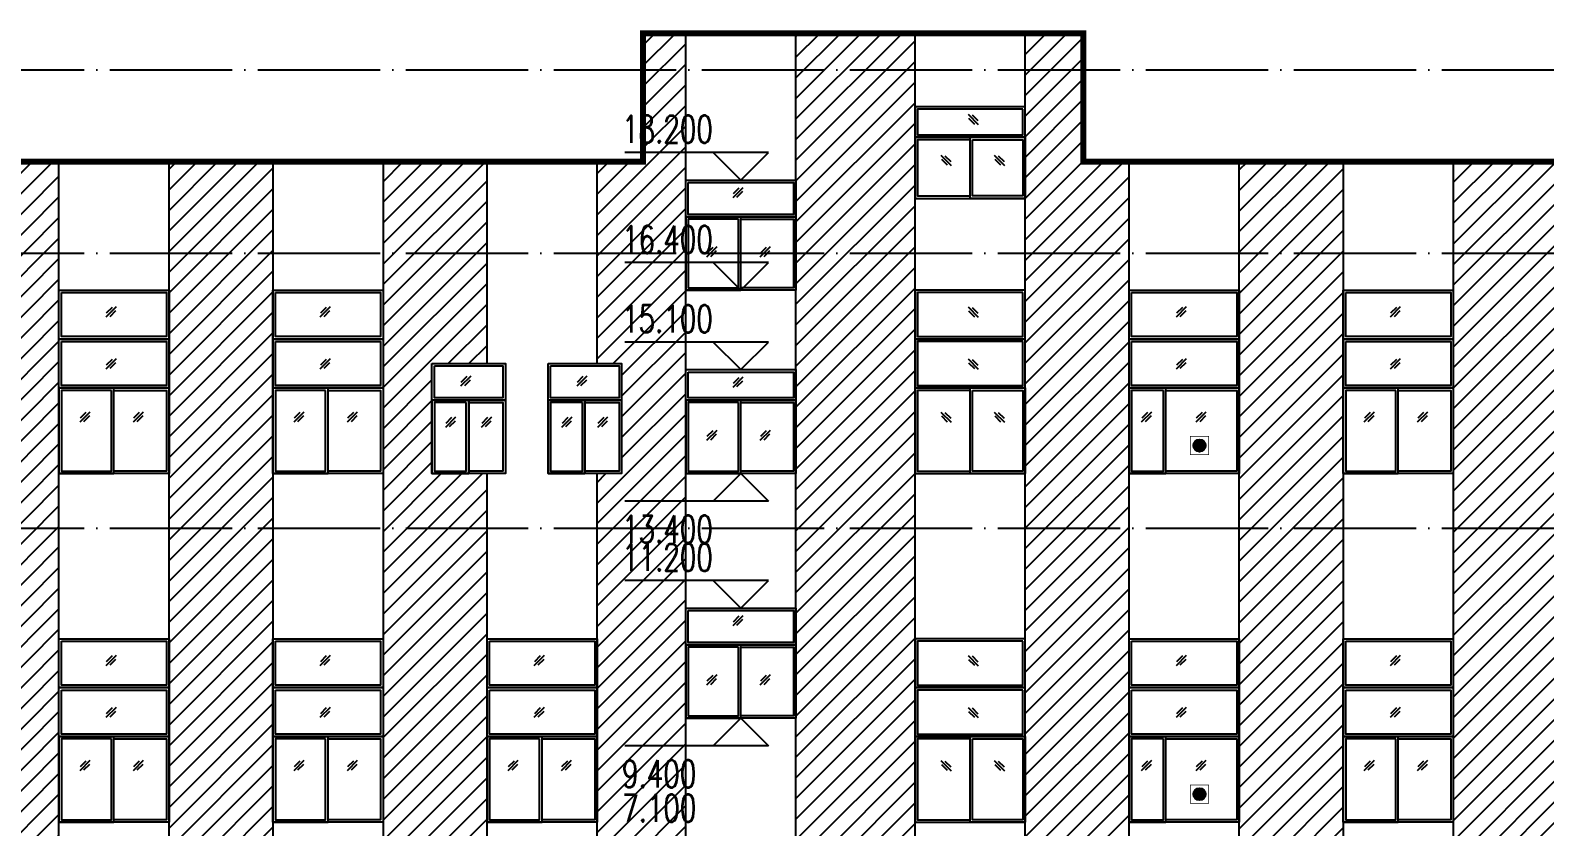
# Model space of a CAD drawing. Extents: x -4747 to 1060961, y -766984 to 396631.
# Drawn here: x 549215 to 573979, y -282647 to -269622 of the extents above; entities that cross this region are included whole.
import ezdxf

# ---------------------------------------------------------------- set-up
doc = ezdxf.new("R2010")
doc.units = 0
doc.header["$LTSCALE"] = 1000
doc.header["$MEASUREMENT"] = 0
doc.linetypes.add('DOTE', pattern=[2.42, 2, -0.2, 0.02, -0.2])
doc.layers.get('0').update_dxf_attribs({"linetype": 'CONTINUOUS'})
for name, color, linetype in [('DIM_ELEV', 3, 'CONTINUOUS'), ('DIM_SYMB', 3, 'CONTINUOUS'), ('DOTE', 1, 'DOTE'), ('PUB_TEXT', 7, 'CONTINUOUS'), ('剖面填充', 147, 'CONTINUOUS'), ('窗户', 140, 'CONTINUOUS'), ('立面图', 41, 'CONTINUOUS'), ('立面轮廓线', 3, 'CONTINUOUS')]:
    doc.layers.add(name, color=color, linetype=linetype)
doc.styles.add('_TCH_DIM', font='SIMPLEX', dxfattribs={"bigfont": 'GBCBIG'})
pattern_1 = [(45, (0, 0), (-168.3798, 168.3798), [])]

msp = doc.modelspace()

# ---------------------------------------------------------------- hatches: boundary and pattern name
h = msp.add_hatch(color=1)
edge = h.paths.add_edge_path()
edge.add_arc((568333.1, -276414), 100, 0, 360)
h = msp.add_hatch(color=1)
edge = h.paths.add_edge_path()
edge.add_arc((568333.1, -282114), 100, 0, 360)
at = {"layer": '剖面填充'}
h = msp.add_hatch(dxfattribs=at)
h.set_pattern_fill('ANSI31', color=256, scale=150, style=0)
h.set_pattern_definition(pattern_1)
h.paths.add_polyline_path([(538733.9, -271771.9), (538233.9, -271771.9), (538233.9, -290421.9), (538733.9, -290421.9)])
h.paths.add_polyline_path([(540683.9, -271771.9), (539933.9, -271771.9), (539933.9, -290421.9), (540683.9, -290421.9)])
h.paths.add_polyline_path([(542833.9, -271771.9), (541883.9, -271771.9), (541883.9, -290421.9), (542833.9, -290421.9)])
h.paths.add_polyline_path([(546183.9, -271771.9), (544633.9, -271771.9), (544633.9, -290421.9), (546183.9, -290421.9)])
h.paths.add_polyline_path([(549683.9, -271771.9), (547983.9, -271771.9), (547983.9, -290421.9), (549683.9, -290421.9)])
h.paths.add_polyline_path([(553183.9, -271771.9), (551483.9, -271771.9), (551483.9, -290421.9), (553183.9, -290421.9)])
h.paths.add_polyline_path([(556683.9, -276871.9), (556383.9, -276871.9), (555783.9, -276871.9), (555783.9, -275671.9), (555783.9, -275071.9), (556683.9, -275071.9), (556683.9, -271771.9), (554983.9, -271771.9), (554983.9, -290421.9), (556683.9, -290421.9)])
h.paths.add_polyline_path([(559933.9, -269671.9), (559233.9, -269671.9), (559233.9, -271771.9), (558483.9, -271771.9), (558483.9, -275071.9), (558883.9, -275071.9), (558883.9, -275671.9), (558883.9, -276871.9), (558483.9, -276871.9), (558483.9, -290421.9), (558533.9, -290421.9), (558533.9, -290271.9), (558833.9, -290271.9), (558833.9, -290121.9), (559133.9, -290121.9), (559133.9, -289971.9), (559933.9, -289971.9), (559933.9, -287871.9), (559933.9, -286606.9), (559726.5, -286606.9), (559726.5, -286620), (559726.5, -286681.9), (559726.5, -286831.9), (559639.7, -286831.9), (559639.7, -286606.9), (559636.9, -286606.9), (559183.1, -286606.9), (559183.1, -286506.9), (559639.7, -286506.9), (559639.7, -286431.9), (559657.5, -286431.9), (559657.5, -286391.9), (559183.9, -286391.9), (559183.9, -286371.9), (559657.5, -286371.9), (559657.5, -285530, -0.2679492), (559632.5, -285486.7, -1), (559732.5, -285486.7, -0.2679492), (559707.5, -285530), (559707.5, -286371.9), (559933.9, -286371.9)])
h.paths.add_polyline_path([(563683.9, -269671.9), (561733.9, -269671.9), (561733.9, -286371.9), (563683.9, -286371.9)])
h.paths.add_polyline_path([(567183.9, -271771.9), (566433.9, -271771.9), (566433.9, -269671.9), (565483.9, -269671.9), (565483.9, -286371.9), (565882.2, -286371.9), (565882.2, -285515.5, -0.2679492), (565857.2, -285472.2, -1), (565957.2, -285472.2, -0.2679492), (565932.2, -285515.5), (565932.2, -286371.9), (566433.9, -286371.9), (566433.9, -286391.9), (565932.2, -286391.9), (565932.2, -286431.9), (565950, -286431.9), (565950, -286506.9), (566433.9, -286506.9), (566433.9, -286606.9), (565950, -286606.9), (565950, -286831.9), (565863.2, -286831.9), (565863.2, -286606.9), (565483.9, -286606.9), (565483.9, -286971.9), (565983.9, -286971.9), (565983.9, -287571.9), (565983.9, -289971.9), (566433.9, -289971.9), (567183.9, -290035.8)])
h = msp.add_hatch(dxfattribs=at)
h.set_pattern_fill('ANSI31', color=256, scale=150, style=0)
h.set_pattern_definition(pattern_1)
h.paths.add_polyline_path([(570683.9, -271771.9), (568983.9, -271771.9), (568983.9, -289286), (570683.9, -289430.8)])
h.paths.add_polyline_path([(574183.9, -271771.9), (572483.9, -271771.9), (572483.9, -290421.9), (574183.9, -290421.9)])
h.paths.add_polyline_path([(577683.9, -271771.9), (575983.9, -271771.9), (575983.9, -290421.9), (577683.9, -290421.9)])
h.paths.add_polyline_path([(580433.9, -271771.9), (579483.9, -271771.9), (579483.9, -290421.9), (580433.9, -290421.9)])

# ---------------------------------------------------------------- linework, layer by layer
at = {"color": 1, "const_width": 10, "elevation": 0}
for points in [[(568183.1, -276564), (568483.1, -276564), (568483.1, -276264), (568183.1, -276264)], [(568183.1, -282264), (568483.1, -282264), (568483.1, -281964), (568183.1, -281964)]]:
    msp.add_lwpolyline(points, close=True, dxfattribs=at)
at = {"color": 1}
for centre in [(568333.1, -276414), (568333.1, -282114)]:
    msp.add_circle(centre, 100, dxfattribs=at)
at = {"layer": 'DIM_ELEV'}
for p, q in [((561283.9, -271621.9), (558936.4, -271621.9)), ((560833.9, -272071.9), (560383.9, -271621.9)), ((560833.9, -272071.9), (561283.9, -271621.9)), ((561283.9, -273421.9), (558936.4, -273421.9)), ((560833.9, -273871.9), (560383.9, -273421.9)), ((560833.9, -273871.9), (561283.9, -273421.9)), ((561283.9, -274721.9), (558936.4, -274721.9)), ((560833.9, -275171.9), (560383.9, -274721.9)), ((560833.9, -275171.9), (561283.9, -274721.9)), ((560833.9, -276871.9), (560383.9, -277321.9)), ((560833.9, -276871.9), (561283.9, -277321.9)), ((561283.9, -277321.9), (558936.4, -277321.9)), ((561283.9, -278621.9), (558936.4, -278621.9)), ((560833.9, -279071.9), (560383.9, -278621.9)), ((560833.9, -279071.9), (561283.9, -278621.9)), ((560833.9, -280871.9), (560383.9, -281321.9)), ((560833.9, -280871.9), (561283.9, -281321.9)), ((561283.9, -281321.9), (558936.4, -281321.9))]:
    msp.add_line(p, q, dxfattribs=at)
at = {"layer": 'DIM_SYMB'}
for points in [[(564019.3, -271975.4, 0, 0, 0), (564206.3, -271975.4, 40, 0, 0), (564356.3, -271975.4, 0, 0, 0)], [(565209.3, -271975.4, 0, 0, 0), (565022.3, -271975.4, 40, 0, 0), (564872.3, -271975.4, 0, 0, 0)], [(560208.5, -273475.4, 0, 0, 0), (560395.5, -273475.4, 40, 0, 0), (560545.5, -273475.4, 0, 0, 0)], [(561398.5, -273475.4, 0, 0, 0), (561211.5, -273475.4, 40, 0, 0), (561061.5, -273475.4, 0, 0, 0)], [(549958.5, -276175.4, 0, 0, 0), (550145.5, -276175.4, 40, 0, 0), (550295.5, -276175.4, 0, 0, 0)], [(551148.5, -276175.4, 0, 0, 0), (550961.5, -276175.4, 40, 0, 0), (550811.5, -276175.4, 0, 0, 0)], [(553458.5, -276175.4, 0, 0, 0), (553645.5, -276175.4, 40, 0, 0), (553795.5, -276175.4, 0, 0, 0)], [(554648.5, -276175.4, 0, 0, 0), (554461.5, -276175.4, 40, 0, 0), (554311.5, -276175.4, 0, 0, 0)], [(555929.6, -276188.3, 0, 0, 0), (556116.6, -276188.3, 40, 0, 0), (556266.6, -276188.3, 0, 0, 0)], [(556842.2, -276188.3, 0, 0, 0), (556655.2, -276188.3, 40, 0, 0), (556505.2, -276188.3, 0, 0, 0)], [(557829.6, -276188.3, 0, 0, 0), (558016.6, -276188.3, 40, 0, 0), (558166.6, -276188.3, 0, 0, 0)], [(558742.2, -276188.3, 0, 0, 0), (558555.2, -276188.3, 40, 0, 0), (558405.2, -276188.3, 0, 0, 0)], [(564019.3, -276175.4, 0, 0, 0), (564206.3, -276175.4, 40, 0, 0), (564356.3, -276175.4, 0, 0, 0)], [(565209.3, -276175.4, 0, 0, 0), (565022.3, -276175.4, 40, 0, 0), (564872.3, -276175.4, 0, 0, 0)], [(567317.8, -276175.4, 0, 0, 0), (567504.8, -276175.4, 40, 0, 0), (567654.8, -276175.4, 0, 0, 0)], [(568525.9, -276175.4, 0, 0, 0), (568338.9, -276175.4, 40, 0, 0), (568188.9, -276175.4, 0, 0, 0)], [(570958.5, -276175.4, 0, 0, 0), (571145.5, -276175.4, 40, 0, 0), (571295.5, -276175.4, 0, 0, 0)], [(572148.5, -276175.4, 0, 0, 0), (571961.5, -276175.4, 40, 0, 0), (571811.5, -276175.4, 0, 0, 0)], [(560208.5, -276475.4, 0, 0, 0), (560395.5, -276475.4, 40, 0, 0), (560545.5, -276475.4, 0, 0, 0)], [(561398.5, -276475.4, 0, 0, 0), (561211.5, -276475.4, 40, 0, 0), (561061.5, -276475.4, 0, 0, 0)], [(560208.5, -280475.4, 0, 0, 0), (560395.5, -280475.4, 40, 0, 0), (560545.5, -280475.4, 0, 0, 0)], [(561398.5, -280475.4, 0, 0, 0), (561211.5, -280475.4, 40, 0, 0), (561061.5, -280475.4, 0, 0, 0)], [(549958.5, -281875.4, 0, 0, 0), (550145.5, -281875.4, 40, 0, 0), (550295.5, -281875.4, 0, 0, 0)], [(551148.5, -281875.4, 0, 0, 0), (550961.5, -281875.4, 40, 0, 0), (550811.5, -281875.4, 0, 0, 0)], [(553458.5, -281875.4, 0, 0, 0), (553645.5, -281875.4, 40, 0, 0), (553795.5, -281875.4, 0, 0, 0)], [(554648.5, -281875.4, 0, 0, 0), (554461.5, -281875.4, 40, 0, 0), (554311.5, -281875.4, 0, 0, 0)], [(556958.5, -281875.4, 0, 0, 0), (557145.5, -281875.4, 40, 0, 0), (557295.5, -281875.4, 0, 0, 0)], [(558148.5, -281875.4, 0, 0, 0), (557961.5, -281875.4, 40, 0, 0), (557811.5, -281875.4, 0, 0, 0)], [(564019.3, -281875.4, 0, 0, 0), (564206.3, -281875.4, 40, 0, 0), (564356.3, -281875.4, 0, 0, 0)], [(565209.3, -281875.4, 0, 0, 0), (565022.3, -281875.4, 40, 0, 0), (564872.3, -281875.4, 0, 0, 0)], [(567317.8, -281875.4, 0, 0, 0), (567504.8, -281875.4, 40, 0, 0), (567654.8, -281875.4, 0, 0, 0)], [(568525.9, -281875.4, 0, 0, 0), (568338.9, -281875.4, 40, 0, 0), (568188.9, -281875.4, 0, 0, 0)], [(570958.5, -281875.4, 0, 0, 0), (571145.5, -281875.4, 40, 0, 0), (571295.5, -281875.4, 0, 0, 0)], [(572148.5, -281875.4, 0, 0, 0), (571961.5, -281875.4, 40, 0, 0), (571811.5, -281875.4, 0, 0, 0)]]:
    msp.add_lwpolyline(points, format="xyseb", dxfattribs=at)
at = {"layer": 'DOTE'}
for points in [[(586394.5, -270271.9), (531862.1, -270271.9)], [(586394.5, -273271.9), (531862.1, -273271.9)], [(586394.5, -273271.9), (531862.1, -273271.9)], [(586394.5, -277771.9), (531862.1, -277771.9)]]:
    msp.add_lwpolyline(points, dxfattribs=at)
at = {"layer": '窗户'}
for points in [[(565483.9, -270871.9), (563683.9, -270871.9), (563683.9, -272371.9), (565483.9, -272371.9)], [(565483.9, -270871.9), (563683.9, -270871.9), (563683.9, -271371.9), (565483.9, -271371.9)], [(565443.9, -270911.9), (563723.9, -270911.9), (563723.9, -271331.9), (565443.9, -271331.9)], [(564583.9, -271371.9), (563683.9, -271371.9), (563683.9, -272371.9), (564583.9, -272371.9)], [(564583.9, -271371.9), (565483.9, -271371.9), (565483.9, -272371.9), (564583.9, -272371.9)], [(564623.9, -271411.9), (565443.9, -271411.9), (565443.9, -272331.9), (564623.9, -272331.9)], [(559933.9, -272071.9), (561733.9, -272071.9), (561733.9, -273871.9), (559933.9, -273871.9)], [(559933.9, -272071.9), (561733.9, -272071.9), (561733.9, -272671.9), (559933.9, -272671.9)], [(559973.9, -272111.9), (561693.9, -272111.9), (561693.9, -272631.9), (559973.9, -272631.9)], [(560833.9, -272671.9), (559933.9, -272671.9), (559933.9, -273871.9), (560833.9, -273871.9)], [(560793.9, -272711.9), (559973.9, -272711.9), (559973.9, -273831.9), (560793.9, -273831.9)], [(560833.9, -272671.9), (561733.9, -272671.9), (561733.9, -273871.9), (560833.9, -273871.9)], [(549683.9, -273871.9), (551483.9, -273871.9), (551483.9, -276871.9), (549683.9, -276871.9)], [(549683.9, -273871.9), (551483.9, -273871.9), (551483.9, -274671.9), (549683.9, -274671.9)], [(553183.9, -273871.9), (554983.9, -273871.9), (554983.9, -276871.9), (553183.9, -276871.9)], [(553183.9, -273871.9), (554983.9, -273871.9), (554983.9, -274671.9), (553183.9, -274671.9)], [(565483.9, -273871.9), (563683.9, -273871.9), (563683.9, -276871.9), (565483.9, -276871.9)], [(565483.9, -273871.9), (563683.9, -273871.9), (563683.9, -274671.9), (565483.9, -274671.9)], [(567183.9, -273871.9), (568983.9, -273871.9), (568983.9, -276871.9), (567183.9, -276871.9)], [(567183.9, -273871.9), (568983.9, -273871.9), (568983.9, -274671.9), (567183.9, -274671.9)], [(570683.9, -273871.9), (572483.9, -273871.9), (572483.9, -276871.9), (570683.9, -276871.9)], [(570683.9, -273871.9), (572483.9, -273871.9), (572483.9, -274671.9), (570683.9, -274671.9)], [(549723.9, -273911.9), (551443.9, -273911.9), (551443.9, -274631.9), (549723.9, -274631.9)], [(553223.9, -273911.9), (554943.9, -273911.9), (554943.9, -274631.9), (553223.9, -274631.9)], [(565443.9, -273911.9), (563723.9, -273911.9), (563723.9, -274631.9), (565443.9, -274631.9)], [(567223.9, -273911.9), (568943.9, -273911.9), (568943.9, -274631.9), (567223.9, -274631.9)], [(570723.9, -273911.9), (572443.9, -273911.9), (572443.9, -274631.9), (570723.9, -274631.9)], [(549683.9, -274671.9), (551483.9, -274671.9), (551483.9, -275471.9), (549683.9, -275471.9)], [(549723.9, -274711.9), (551443.9, -274711.9), (551443.9, -275431.9), (549723.9, -275431.9)], [(553183.9, -274671.9), (554983.9, -274671.9), (554983.9, -275471.9), (553183.9, -275471.9)], [(553223.9, -274711.9), (554943.9, -274711.9), (554943.9, -275431.9), (553223.9, -275431.9)], [(565483.9, -274671.9), (563683.9, -274671.9), (563683.9, -275471.9), (565483.9, -275471.9)], [(565443.9, -274711.9), (563723.9, -274711.9), (563723.9, -275431.9), (565443.9, -275431.9)], [(567183.9, -274671.9), (568983.9, -274671.9), (568983.9, -275471.9), (567183.9, -275471.9)], [(567223.9, -274711.9), (568943.9, -274711.9), (568943.9, -275431.9), (567223.9, -275431.9)], [(570683.9, -274671.9), (572483.9, -274671.9), (572483.9, -275471.9), (570683.9, -275471.9)], [(570723.9, -274711.9), (572443.9, -274711.9), (572443.9, -275431.9), (570723.9, -275431.9)], [(555783.9, -275071.9), (556983.9, -275071.9), (556983.9, -275671.9), (555783.9, -275671.9)], [(555823.9, -275111.9), (556943.9, -275111.9), (556943.9, -275631.9), (555823.9, -275631.9)], [(557683.9, -275071.9), (558883.9, -275071.9), (558883.9, -275671.9), (557683.9, -275671.9)], [(557723.9, -275111.9), (558843.9, -275111.9), (558843.9, -275631.9), (557723.9, -275631.9)], [(559933.9, -275171.9), (561733.9, -275171.9), (561733.9, -276871.9), (559933.9, -276871.9)], [(559933.9, -275171.9), (561733.9, -275171.9), (561733.9, -275671.9), (559933.9, -275671.9)], [(559973.9, -275211.9), (561693.9, -275211.9), (561693.9, -275631.9), (559973.9, -275631.9)], [(550583.9, -275471.9), (549683.9, -275471.9), (549683.9, -276871.9), (550583.9, -276871.9)], [(550543.9, -275511.9), (549723.9, -275511.9), (549723.9, -276831.9), (550543.9, -276831.9)], [(550583.9, -275471.9), (551483.9, -275471.9), (551483.9, -276871.9), (550583.9, -276871.9)], [(554083.9, -275471.9), (553183.9, -275471.9), (553183.9, -276871.9), (554083.9, -276871.9)], [(554043.9, -275511.9), (553223.9, -275511.9), (553223.9, -276831.9), (554043.9, -276831.9)], [(554083.9, -275471.9), (554983.9, -275471.9), (554983.9, -276871.9), (554083.9, -276871.9)], [(564583.9, -275471.9), (563683.9, -275471.9), (563683.9, -276871.9), (564583.9, -276871.9)], [(564583.9, -275471.9), (565483.9, -275471.9), (565483.9, -276871.9), (564583.9, -276871.9)], [(564623.9, -275511.9), (565443.9, -275511.9), (565443.9, -276831.9), (564623.9, -276831.9)], [(567783.9, -275471.9), (567183.9, -275471.9), (567183.9, -276871.9), (567783.9, -276871.9)], [(567743.9, -275511.9), (567223.9, -275511.9), (567223.9, -276831.9), (567743.9, -276831.9)], [(567783.9, -275471.9), (568983.9, -275471.9), (568983.9, -276871.9), (567783.9, -276871.9)], [(571583.9, -275471.9), (570683.9, -275471.9), (570683.9, -276871.9), (571583.9, -276871.9)], [(571543.9, -275511.9), (570723.9, -275511.9), (570723.9, -276831.9), (571543.9, -276831.9)], [(571583.9, -275471.9), (572483.9, -275471.9), (572483.9, -276871.9), (571583.9, -276871.9)], [(556383.9, -275671.9), (555783.9, -275671.9), (555783.9, -276871.9), (556383.9, -276871.9)], [(556343.9, -275711.9), (555823.9, -275711.9), (555823.9, -276831.9), (556343.9, -276831.9)], [(556383.9, -275671.9), (556983.9, -275671.9), (556983.9, -276871.9), (556383.9, -276871.9)], [(558283.9, -275671.9), (557683.9, -275671.9), (557683.9, -276871.9), (558283.9, -276871.9)], [(558243.9, -275711.9), (557723.9, -275711.9), (557723.9, -276831.9), (558243.9, -276831.9)], [(558283.9, -275671.9), (558883.9, -275671.9), (558883.9, -276871.9), (558283.9, -276871.9)], [(560833.9, -275671.9), (559933.9, -275671.9), (559933.9, -276871.9), (560833.9, -276871.9)], [(560793.9, -275711.9), (559973.9, -275711.9), (559973.9, -276831.9), (560793.9, -276831.9)], [(560833.9, -275671.9), (561733.9, -275671.9), (561733.9, -276871.9), (560833.9, -276871.9)], [(559933.9, -279071.9), (561733.9, -279071.9), (561733.9, -280871.9), (559933.9, -280871.9)], [(559933.9, -279071.9), (561733.9, -279071.9), (561733.9, -279671.9), (559933.9, -279671.9)], [(559973.9, -279111.9), (561693.9, -279111.9), (561693.9, -279631.9), (559973.9, -279631.9)], [(549683.9, -279571.9), (551483.9, -279571.9), (551483.9, -282571.9), (549683.9, -282571.9)], [(549683.9, -279571.9), (551483.9, -279571.9), (551483.9, -280371.9), (549683.9, -280371.9)], [(553183.9, -279571.9), (554983.9, -279571.9), (554983.9, -282571.9), (553183.9, -282571.9)], [(553183.9, -279571.9), (554983.9, -279571.9), (554983.9, -280371.9), (553183.9, -280371.9)], [(556683.9, -279571.9), (558483.9, -279571.9), (558483.9, -282571.9), (556683.9, -282571.9)], [(556683.9, -279571.9), (558483.9, -279571.9), (558483.9, -280371.9), (556683.9, -280371.9)], [(565483.9, -279571.9), (563683.9, -279571.9), (563683.9, -282571.9), (565483.9, -282571.9)], [(565483.9, -279571.9), (563683.9, -279571.9), (563683.9, -280371.9), (565483.9, -280371.9)], [(567183.9, -279571.9), (568983.9, -279571.9), (568983.9, -282571.9), (567183.9, -282571.9)], [(567183.9, -279571.9), (568983.9, -279571.9), (568983.9, -280371.9), (567183.9, -280371.9)], [(570683.9, -279571.9), (572483.9, -279571.9), (572483.9, -282571.9), (570683.9, -282571.9)], [(570683.9, -279571.9), (572483.9, -279571.9), (572483.9, -280371.9), (570683.9, -280371.9)], [(549723.9, -279611.9), (551443.9, -279611.9), (551443.9, -280331.9), (549723.9, -280331.9)], [(553223.9, -279611.9), (554943.9, -279611.9), (554943.9, -280331.9), (553223.9, -280331.9)], [(556723.9, -279611.9), (558443.9, -279611.9), (558443.9, -280331.9), (556723.9, -280331.9)], [(560833.9, -279671.9), (559933.9, -279671.9), (559933.9, -280871.9), (560833.9, -280871.9)], [(560793.9, -279711.9), (559973.9, -279711.9), (559973.9, -280831.9), (560793.9, -280831.9)], [(560833.9, -279671.9), (561733.9, -279671.9), (561733.9, -280871.9), (560833.9, -280871.9)], [(565443.9, -279611.9), (563723.9, -279611.9), (563723.9, -280331.9), (565443.9, -280331.9)], [(567223.9, -279611.9), (568943.9, -279611.9), (568943.9, -280331.9), (567223.9, -280331.9)], [(570723.9, -279611.9), (572443.9, -279611.9), (572443.9, -280331.9), (570723.9, -280331.9)], [(549683.9, -280371.9), (551483.9, -280371.9), (551483.9, -281171.9), (549683.9, -281171.9)], [(549723.9, -280411.9), (551443.9, -280411.9), (551443.9, -281131.9), (549723.9, -281131.9)], [(553183.9, -280371.9), (554983.9, -280371.9), (554983.9, -281171.9), (553183.9, -281171.9)], [(553223.9, -280411.9), (554943.9, -280411.9), (554943.9, -281131.9), (553223.9, -281131.9)], [(556683.9, -280371.9), (558483.9, -280371.9), (558483.9, -281171.9), (556683.9, -281171.9)], [(556723.9, -280411.9), (558443.9, -280411.9), (558443.9, -281131.9), (556723.9, -281131.9)], [(565483.9, -280371.9), (563683.9, -280371.9), (563683.9, -281171.9), (565483.9, -281171.9)], [(565443.9, -280411.9), (563723.9, -280411.9), (563723.9, -281131.9), (565443.9, -281131.9)], [(567183.9, -280371.9), (568983.9, -280371.9), (568983.9, -281171.9), (567183.9, -281171.9)], [(567223.9, -280411.9), (568943.9, -280411.9), (568943.9, -281131.9), (567223.9, -281131.9)], [(570683.9, -280371.9), (572483.9, -280371.9), (572483.9, -281171.9), (570683.9, -281171.9)], [(570723.9, -280411.9), (572443.9, -280411.9), (572443.9, -281131.9), (570723.9, -281131.9)], [(550583.9, -281171.9), (549683.9, -281171.9), (549683.9, -282571.9), (550583.9, -282571.9)], [(550543.9, -281211.9), (549723.9, -281211.9), (549723.9, -282531.9), (550543.9, -282531.9)], [(550583.9, -281171.9), (551483.9, -281171.9), (551483.9, -282571.9), (550583.9, -282571.9)], [(554083.9, -281171.9), (553183.9, -281171.9), (553183.9, -282571.9), (554083.9, -282571.9)], [(554043.9, -281211.9), (553223.9, -281211.9), (553223.9, -282531.9), (554043.9, -282531.9)], [(554083.9, -281171.9), (554983.9, -281171.9), (554983.9, -282571.9), (554083.9, -282571.9)], [(557583.9, -281171.9), (556683.9, -281171.9), (556683.9, -282571.9), (557583.9, -282571.9)], [(557543.9, -281211.9), (556723.9, -281211.9), (556723.9, -282531.9), (557543.9, -282531.9)], [(557583.9, -281171.9), (558483.9, -281171.9), (558483.9, -282571.9), (557583.9, -282571.9)], [(564583.9, -281171.9), (563683.9, -281171.9), (563683.9, -282571.9), (564583.9, -282571.9)], [(564583.9, -281171.9), (565483.9, -281171.9), (565483.9, -282571.9), (564583.9, -282571.9)], [(564623.9, -281211.9), (565443.9, -281211.9), (565443.9, -282531.9), (564623.9, -282531.9)], [(567783.9, -281171.9), (567183.9, -281171.9), (567183.9, -282571.9), (567783.9, -282571.9)], [(567743.9, -281211.9), (567223.9, -281211.9), (567223.9, -282531.9), (567743.9, -282531.9)], [(567783.9, -281171.9), (568983.9, -281171.9), (568983.9, -282571.9), (567783.9, -282571.9)], [(571583.9, -281171.9), (570683.9, -281171.9), (570683.9, -282571.9), (571583.9, -282571.9)], [(571543.9, -281211.9), (570723.9, -281211.9), (570723.9, -282531.9), (571543.9, -282531.9)], [(571583.9, -281171.9), (572483.9, -281171.9), (572483.9, -282571.9), (571583.9, -282571.9)]]:
    msp.add_lwpolyline(points, close=True, dxfattribs=at)
for points in [[(564550.3, -270996.4), (564717, -271163.2)], [(564557.9, -271060.6), (564652.9, -271155.6)], [(564614.4, -271004), (564709.5, -271099)], [(565483.9, -271371.9), (563683.9, -271371.9)], [(564583.9, -271411.9), (563723.9, -271411.9), (563723.9, -272331.9), (564583.9, -272331.9)], [(564105.8, -271665.2), (564272.5, -271831.9)], [(564113.4, -271729.3), (564208.4, -271824.4)], [(564169.9, -271672.8), (564265, -271767.8)], [(564978.5, -271665.2), (565145.2, -271831.9)], [(564986, -271729.3), (565081.1, -271824.4)], [(565042.6, -271672.8), (565137.6, -271767.8)], [(560867.5, -272196.4), (560700.8, -272363.2)], [(560803.4, -272204), (560708.4, -272299)], [(560860, -272260.6), (560764.9, -272355.6)], [(559933.9, -272671.9), (561733.9, -272671.9)], [(560833.9, -272711.9), (561693.9, -272711.9), (561693.9, -273831.9), (560833.9, -273831.9)], [(560439.4, -273165.2), (560272.7, -273331.9)], [(560375.3, -273172.8), (560280.2, -273267.8)], [(560431.8, -273229.3), (560336.8, -273324.4)], [(561312.1, -273165.2), (561145.3, -273331.9)], [(561247.9, -273172.8), (561152.9, -273267.8)], [(561304.5, -273229.3), (561209.5, -273324.4)], [(550617.5, -274147.1), (550450.8, -274313.9)], [(550553.4, -274154.7), (550458.4, -274249.8)], [(550610, -274211.3), (550514.9, -274306.3)], [(554117.5, -274147.1), (553950.8, -274313.9)], [(554053.4, -274154.7), (553958.4, -274249.8)], [(554110, -274211.3), (554014.9, -274306.3)], [(564550.3, -274147.1), (564717, -274313.9)], [(564557.9, -274211.3), (564652.9, -274306.3)], [(564614.4, -274154.7), (564709.5, -274249.8)], [(568117.5, -274147.1), (567950.8, -274313.9)], [(568053.4, -274154.7), (567958.4, -274249.8)], [(568110, -274211.3), (568014.9, -274306.3)], [(571617.5, -274147.1), (571450.8, -274313.9)], [(571553.4, -274154.7), (571458.4, -274249.8)], [(571610, -274211.3), (571514.9, -274306.3)], [(549683.9, -274671.9), (551483.9, -274671.9)], [(553183.9, -274671.9), (554983.9, -274671.9)], [(565483.9, -274671.9), (563683.9, -274671.9)], [(567183.9, -274671.9), (568983.9, -274671.9)], [(570683.9, -274671.9), (572483.9, -274671.9)], [(550617.5, -274996.4), (550450.8, -275163.2)], [(550553.4, -275004), (550458.4, -275099)], [(550610, -275060.6), (550514.9, -275155.6)], [(554117.5, -274996.4), (553950.8, -275163.2)], [(554053.4, -275004), (553958.4, -275099)], [(554110, -275060.6), (554014.9, -275155.6)], [(555783.9, -275071.9), (556983.9, -275071.9), (556983.9, -276871.9), (555783.9, -276871.9), (555783.9, -275071.9)], [(557683.9, -275071.9), (558883.9, -275071.9), (558883.9, -276871.9), (557683.9, -276871.9), (557683.9, -275071.9)], [(564550.3, -274996.4), (564717, -275163.2)], [(564557.9, -275060.6), (564652.9, -275155.6)], [(564614.4, -275004), (564709.5, -275099)], [(568117.5, -274996.4), (567950.8, -275163.2)], [(568053.4, -275004), (567958.4, -275099)], [(568110, -275060.6), (568014.9, -275155.6)], [(571617.5, -274996.4), (571450.8, -275163.2)], [(571553.4, -275004), (571458.4, -275099)], [(571610, -275060.6), (571514.9, -275155.6)], [(556416.5, -275277.3), (556249.8, -275444)], [(556352.4, -275284.8), (556257.3, -275379.9)], [(556408.9, -275341.4), (556313.9, -275436.5)], [(558316.5, -275277.3), (558149.8, -275444)], [(558252.4, -275284.8), (558157.3, -275379.9)], [(558308.9, -275341.4), (558213.9, -275436.5)], [(560867.5, -275296.4), (560700.8, -275463.2)], [(560803.4, -275304), (560708.4, -275399)], [(560860, -275360.6), (560764.9, -275455.6)], [(549683.9, -275471.9), (551483.9, -275471.9)], [(550583.9, -275511.9), (551443.9, -275511.9), (551443.9, -276831.9), (550583.9, -276831.9)], [(553183.9, -275471.9), (554983.9, -275471.9)], [(554083.9, -275511.9), (554943.9, -275511.9), (554943.9, -276831.9), (554083.9, -276831.9)], [(565483.9, -275471.9), (563683.9, -275471.9)], [(564583.9, -275511.9), (563723.9, -275511.9), (563723.9, -276831.9), (564583.9, -276831.9)], [(567183.9, -275471.9), (568983.9, -275471.9)], [(567783.9, -275511.9), (568943.9, -275511.9), (568943.9, -276831.9), (567783.9, -276831.9)], [(570683.9, -275471.9), (572483.9, -275471.9)], [(571583.9, -275511.9), (572443.9, -275511.9), (572443.9, -276831.9), (571583.9, -276831.9)], [(555783.9, -275671.9), (556983.9, -275671.9)], [(556383.9, -275671.9), (556383.9, -276871.9)], [(556383.9, -275711.9), (556943.9, -275711.9), (556943.9, -276831.9), (556383.9, -276831.9)], [(557683.9, -275671.9), (558883.9, -275671.9)], [(558283.9, -275671.9), (558283.9, -276871.9)], [(558283.9, -275711.9), (558843.9, -275711.9), (558843.9, -276831.9), (558283.9, -276831.9)], [(559933.9, -275671.9), (561733.9, -275671.9)], [(560833.9, -275711.9), (561693.9, -275711.9), (561693.9, -276831.9), (560833.9, -276831.9)], [(550189.4, -275865.2), (550022.7, -276031.9)], [(550125.3, -275872.8), (550030.2, -275967.8)], [(550181.8, -275929.3), (550086.8, -276024.4)], [(551062.1, -275865.2), (550895.3, -276031.9)], [(550997.9, -275872.8), (550902.9, -275967.8)], [(551054.5, -275929.3), (550959.5, -276024.4)], [(553689.4, -275865.2), (553522.7, -276031.9)], [(553625.3, -275872.8), (553530.2, -275967.8)], [(553681.8, -275929.3), (553586.8, -276024.4)], [(554562.1, -275865.2), (554395.3, -276031.9)], [(554497.9, -275872.8), (554402.9, -275967.8)], [(554554.5, -275929.3), (554459.5, -276024.4)], [(556168.8, -275949.6), (556002.1, -276116.3)], [(556104.7, -275957.2), (556009.7, -276052.2)], [(556161.3, -276013.7), (556066.2, -276108.8)], [(556755.8, -275949.6), (556589.1, -276116.3)], [(556691.7, -275957.2), (556596.6, -276052.2)], [(556748.2, -276013.7), (556653.2, -276108.8)], [(558068.8, -275949.6), (557902.1, -276116.3)], [(558004.7, -275957.2), (557909.7, -276052.2)], [(558061.3, -276013.7), (557966.2, -276108.8)], [(558655.8, -275949.6), (558489.1, -276116.3)], [(558591.7, -275957.2), (558496.6, -276052.2)], [(558648.2, -276013.7), (558553.2, -276108.8)], [(564105.8, -275865.2), (564272.5, -276031.9)], [(564113.4, -275929.3), (564208.4, -276024.4)], [(564169.9, -275872.8), (564265, -275967.8)], [(564978.5, -275865.2), (565145.2, -276031.9)], [(564986, -275929.3), (565081.1, -276024.4)], [(565042.6, -275872.8), (565137.6, -275967.8)], [(567548.7, -275865.2), (567382, -276031.9)], [(567484.6, -275872.8), (567389.5, -275967.8)], [(567541.1, -275929.3), (567446.1, -276024.4)], [(568439.5, -275865.2), (568272.8, -276031.9)], [(568375.4, -275872.8), (568280.3, -275967.8)], [(568431.9, -275929.3), (568336.9, -276024.4)], [(571189.4, -275865.2), (571022.7, -276031.9)], [(571125.3, -275872.8), (571030.2, -275967.8)], [(571181.8, -275929.3), (571086.8, -276024.4)], [(572062.1, -275865.2), (571895.3, -276031.9)], [(571997.9, -275872.8), (571902.9, -275967.8)], [(572054.5, -275929.3), (571959.5, -276024.4)], [(560439.4, -276165.2), (560272.7, -276331.9)], [(560375.3, -276172.8), (560280.2, -276267.8)], [(560431.8, -276229.3), (560336.8, -276324.4)], [(561312.1, -276165.2), (561145.3, -276331.9)], [(561247.9, -276172.8), (561152.9, -276267.8)], [(561304.5, -276229.3), (561209.5, -276324.4)], [(560867.5, -279196.4), (560700.8, -279363.2)], [(560803.4, -279204), (560708.4, -279299)], [(560860, -279260.6), (560764.9, -279355.6)], [(559933.9, -279671.9), (561733.9, -279671.9)], [(560833.9, -279711.9), (561693.9, -279711.9), (561693.9, -280831.9), (560833.9, -280831.9)], [(550617.5, -279847.1), (550450.8, -280013.9)], [(550553.4, -279854.7), (550458.4, -279949.8)], [(550610, -279911.3), (550514.9, -280006.3)], [(554117.5, -279847.1), (553950.8, -280013.9)], [(554053.4, -279854.7), (553958.4, -279949.8)], [(554110, -279911.3), (554014.9, -280006.3)], [(557617.5, -279847.1), (557450.8, -280013.9)], [(557553.4, -279854.7), (557458.4, -279949.8)], [(557610, -279911.3), (557514.9, -280006.3)], [(564550.3, -279847.1), (564717, -280013.9)], [(564557.9, -279911.3), (564652.9, -280006.3)], [(564614.4, -279854.7), (564709.5, -279949.8)], [(568117.5, -279847.1), (567950.8, -280013.9)], [(568053.4, -279854.7), (567958.4, -279949.8)], [(568110, -279911.3), (568014.9, -280006.3)], [(571617.5, -279847.1), (571450.8, -280013.9)], [(571553.4, -279854.7), (571458.4, -279949.8)], [(571610, -279911.3), (571514.9, -280006.3)], [(560439.4, -280165.2), (560272.7, -280331.9)], [(560375.3, -280172.8), (560280.2, -280267.8)], [(560431.8, -280229.3), (560336.8, -280324.4)], [(561312.1, -280165.2), (561145.3, -280331.9)], [(561247.9, -280172.8), (561152.9, -280267.8)], [(561304.5, -280229.3), (561209.5, -280324.4)], [(549683.9, -280371.9), (551483.9, -280371.9)], [(553183.9, -280371.9), (554983.9, -280371.9)], [(556683.9, -280371.9), (558483.9, -280371.9)], [(565483.9, -280371.9), (563683.9, -280371.9)], [(567183.9, -280371.9), (568983.9, -280371.9)], [(570683.9, -280371.9), (572483.9, -280371.9)], [(550617.5, -280696.4), (550450.8, -280863.2)], [(550553.4, -280704), (550458.4, -280799)], [(550610, -280760.6), (550514.9, -280855.6)], [(554117.5, -280696.4), (553950.8, -280863.2)], [(554053.4, -280704), (553958.4, -280799)], [(554110, -280760.6), (554014.9, -280855.6)], [(557617.5, -280696.4), (557450.8, -280863.2)], [(557553.4, -280704), (557458.4, -280799)], [(557610, -280760.6), (557514.9, -280855.6)], [(564550.3, -280696.4), (564717, -280863.2)], [(564557.9, -280760.6), (564652.9, -280855.6)], [(564614.4, -280704), (564709.5, -280799)], [(568117.5, -280696.4), (567950.8, -280863.2)], [(568053.4, -280704), (567958.4, -280799)], [(568110, -280760.6), (568014.9, -280855.6)], [(571617.5, -280696.4), (571450.8, -280863.2)], [(571553.4, -280704), (571458.4, -280799)], [(571610, -280760.6), (571514.9, -280855.6)], [(549683.9, -281171.9), (551483.9, -281171.9)], [(550583.9, -281211.9), (551443.9, -281211.9), (551443.9, -282531.9), (550583.9, -282531.9)], [(553183.9, -281171.9), (554983.9, -281171.9)], [(554083.9, -281211.9), (554943.9, -281211.9), (554943.9, -282531.9), (554083.9, -282531.9)], [(556683.9, -281171.9), (558483.9, -281171.9)], [(557583.9, -281211.9), (558443.9, -281211.9), (558443.9, -282531.9), (557583.9, -282531.9)], [(565483.9, -281171.9), (563683.9, -281171.9)], [(564583.9, -281211.9), (563723.9, -281211.9), (563723.9, -282531.9), (564583.9, -282531.9)], [(567183.9, -281171.9), (568983.9, -281171.9)], [(567783.9, -281211.9), (568943.9, -281211.9), (568943.9, -282531.9), (567783.9, -282531.9)], [(570683.9, -281171.9), (572483.9, -281171.9)], [(571583.9, -281211.9), (572443.9, -281211.9), (572443.9, -282531.9), (571583.9, -282531.9)], [(550189.4, -281565.2), (550022.7, -281731.9)], [(550125.3, -281572.8), (550030.2, -281667.8)], [(550181.8, -281629.3), (550086.8, -281724.4)], [(551062.1, -281565.2), (550895.3, -281731.9)], [(550997.9, -281572.8), (550902.9, -281667.8)], [(551054.5, -281629.3), (550959.5, -281724.4)], [(553689.4, -281565.2), (553522.7, -281731.9)], [(553625.3, -281572.8), (553530.2, -281667.8)], [(553681.8, -281629.3), (553586.8, -281724.4)], [(554562.1, -281565.2), (554395.3, -281731.9)], [(554497.9, -281572.8), (554402.9, -281667.8)], [(554554.5, -281629.3), (554459.5, -281724.4)], [(557189.4, -281565.2), (557022.7, -281731.9)], [(557125.3, -281572.8), (557030.2, -281667.8)], [(557181.8, -281629.3), (557086.8, -281724.4)], [(558062.1, -281565.2), (557895.3, -281731.9)], [(557997.9, -281572.8), (557902.9, -281667.8)], [(558054.5, -281629.3), (557959.5, -281724.4)], [(564105.8, -281565.2), (564272.5, -281731.9)], [(564113.4, -281629.3), (564208.4, -281724.4)], [(564169.9, -281572.8), (564265, -281667.8)], [(564978.5, -281565.2), (565145.2, -281731.9)], [(564986, -281629.3), (565081.1, -281724.4)], [(565042.6, -281572.8), (565137.6, -281667.8)], [(567548.7, -281565.2), (567382, -281731.9)], [(567484.6, -281572.8), (567389.5, -281667.8)], [(567541.1, -281629.3), (567446.1, -281724.4)], [(568439.5, -281565.2), (568272.8, -281731.9)], [(568375.4, -281572.8), (568280.3, -281667.8)], [(568431.9, -281629.3), (568336.9, -281724.4)], [(571189.4, -281565.2), (571022.7, -281731.9)], [(571125.3, -281572.8), (571030.2, -281667.8)], [(571181.8, -281629.3), (571086.8, -281724.4)], [(572062.1, -281565.2), (571895.3, -281731.9)], [(571997.9, -281572.8), (571902.9, -281667.8)], [(572054.5, -281629.3), (571959.5, -281724.4)]]:
    msp.add_lwpolyline(points, dxfattribs=at)
at = {"layer": '立面图'}
for p, q in [((553183.9, -271771.9), (553183.9, -290421.9)), ((554983.9, -271771.9), (554983.9, -290412.9)), ((570683.9, -271771.9), (570683.9, -290421.9)), ((572483.9, -271771.9), (572483.9, -290412.9))]:
    msp.add_line(p, q, dxfattribs=at)
for points in [[(559233.9, -271771.9), (559233.9, -269671.9)], [(566433.9, -269671.9), (559233.9, -269671.9)], [(559933.9, -289971.9), (559933.9, -269671.9)], [(561733.9, -289971.9), (561733.9, -269671.9)], [(563683.9, -286971.9), (563683.9, -269671.9)], [(565483.9, -286971.9), (565483.9, -269671.9)], [(566433.9, -271771.9), (566433.9, -269671.9)], [(559233.9, -271771.9), (538233.9, -271771.9)], [(549683.9, -290421.9), (549683.9, -271771.9)], [(551483.9, -290421.9), (551483.9, -271771.9)], [(556683.9, -275071.9), (556683.9, -271771.9)], [(558483.9, -275071.9), (558483.9, -271771.9)], [(580433.9, -271771.9), (566433.9, -271771.9)], [(567183.9, -290421.9), (567183.9, -271771.9)], [(568983.9, -290421.9), (568983.9, -271771.9)], [(556683.9, -290421.9), (556683.9, -276871.9)], [(558483.9, -290421.9), (558483.9, -276871.9)]]:
    msp.add_lwpolyline(points, dxfattribs=at)
at = {"layer": '立面轮廓线', "const_width": 100}
msp.add_lwpolyline([(580433.9, -290421.9), (580433.9, -271771.9), (566433.9, -271771.9), (566433.9, -269671.9), (559233.9, -269671.9), (559233.9, -271771.9), (538233.9, -271771.9), (538233.9, -290421.9)], dxfattribs=at)

# ---------------------------------------------------------------- texts
at = {"layer": 'PUB_TEXT', "style": '_TCH_DIM', "width": 0.705882}
for s, p in [('18.200', (558891.4, -271464.4)), ('16.400', (558891.4, -273264.4)), ('15.100', (558891.4, -274564.4)), ('13.400', (558891.4, -278004.4)), ('11.200', (558891.4, -278464.4)), ('9.400', (558891.4, -282004.4)), ('7.100', (558891.4, -282564.4))]:
    msp.add_text(s, height=446.25, dxfattribs=at).set_placement(p)

doc.saveas('drawing.dxf')
